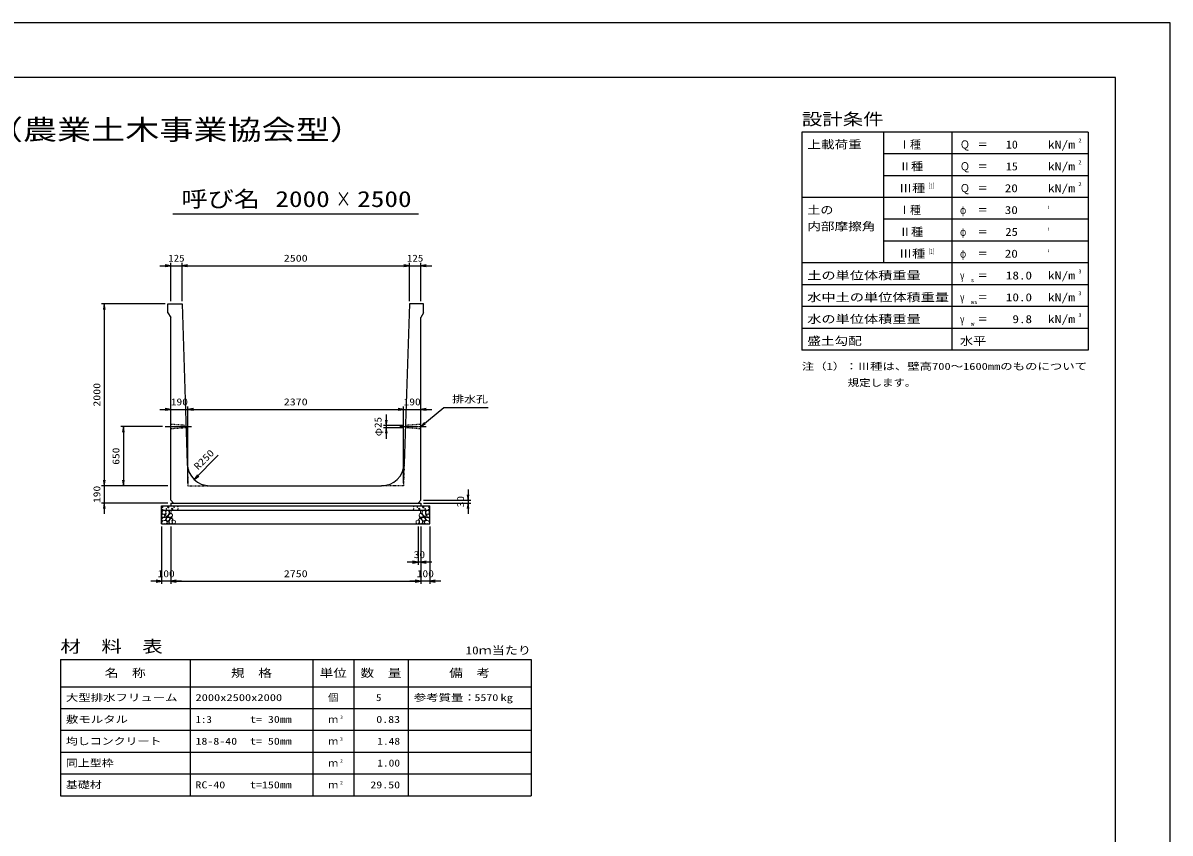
# Model space of a CAD drawing. Units: millimetres at full size. Extents: x 0 to 25230, y 0 to 17820.
# Drawn here: x 12615 to 25230, y 8910 to 17820 of the extents above; entities that cross this region are included whole.
import ezdxf
from ezdxf.enums import TextEntityAlignment as Align

# ---------------------------------------------------------------- set-up
doc = ezdxf.new("R2010")
doc.units = ezdxf.units.MM
doc.linetypes.add('CHAIN', pattern=[18.5, 12, -1.5, 3.5, -1.5])
doc.linetypes.add('DASHED_SPACED', pattern=[12, 6, -6])
for name, color, linetype, lineweight in [('0_2', 7, 'Continuous', 25), ('D-BMK', 2, 'CHAIN', 25), ('D-DCR-HCHn', 4, 'Continuous', 9), ('D-MTR-FRAM', 7, 'Continuous', 25), ('D-MTR-LINE', 7, 'Continuous', 25), ('D-STR-DIM', 7, 'Continuous', 25), ('D-STR-STRn', 1, 'Continuous', 25), ('D-TTL', 2, 'Continuous', 25), ('D-TTL-FRAM', 2, 'Continuous', 25), ('D-TTL-LINE', 7, 'Continuous', 25), ('D-TTL-TXT', 7, 'Continuous', 25)]:
    doc.layers.add(name, color=color, linetype=linetype, lineweight=lineweight)
for name, color, linetype in [('D-DOC', 7, 'Continuous'), ('D-MTR', 7, 'Continuous'), ('D-MTR-TXT', 7, 'Continuous')]:
    doc.layers.add(name, color=color, linetype=linetype)
doc.styles.add('ＭＳ ゴシック', font='')
doc.styles.get('ＭＳ ゴシック').set_extended_font_data('MS Gothic')

# ---------------------------------------------------------------- blocks, each defined once
blk = doc.blocks.new('open_arrow')
at = {"color": 0, "linetype": 'Continuous', "lineweight": -2}
blk.add_lwpolyline([(7.5, 1.25), (0, 0), (7.5, -1.25)], dxfattribs=at)

msp = doc.modelspace()

# ---------------------------------------------------------------- linework, layer by layer
at = {"layer": '0_2'}
for p, q in [((14150, 13380), (13690, 13380)), ((13720, 13380), (13720, 12730)), ((14210, 12730), (13690, 12730)), ((16960, 12280), (16960, 11860)), ((16990, 12280), (16990, 11860)), ((17110, 11890), (16840, 11890))]:
    msp.add_line(p, q, dxfattribs=at)
at = {"layer": 'D-BMK'}
for p, q in [((14180, 13380), (14468.875, 13380)), ((16761.125, 13380), (17050, 13380))]:
    msp.add_line(p, q, dxfattribs=at)
at = {"layer": 'D-DCR-HCHn'}
for points in [[(14145.46, 12410.356), (14140.26, 12394.753), (14147.194, 12384.352), (14164.53, 12382.618), (14176.366, 12387.699), (14171.464, 12399.954), (14174.932, 12406.889), (14167.997, 12413.823), (14157.596, 12417.29)], [(14178.366, 12352.757), (14191.208, 12372.019), (14189.603, 12376.834), (14171.946, 12381.65), (14155.894, 12380.045), (14144.658, 12370.414), (14143.052, 12359.177), (14144.658, 12347.941), (14157.499, 12344.731)], [(14178.399, 12453.696), (14162.796, 12457.163), (14148.928, 12450.228), (14147.194, 12434.626), (14150.661, 12422.491), (14167.997, 12417.29), (14180.132, 12417.29), (14185.333, 12425.958), (14185.333, 12445.028)], [(14192.267, 12455.429), (14187.067, 12439.827), (14188.8, 12422.491), (14176.665, 12403.421), (14192.267, 12394.753), (14209.603, 12403.421), (14220.005, 12417.29), (14223.472, 12439.827), (14220.005, 12451.962), (14209.603, 12457.163)], [(14195.735, 12394.753), (14187.067, 12387.819), (14190.534, 12382.618), (14202.669, 12382.618), (14207.87, 12384.352), (14211.337, 12391.286), (14206.136, 12396.487)], [(14223.311, 12352.757), (14231.337, 12372.019), (14224.916, 12380.045), (14205.654, 12380.045), (14197.628, 12376.834), (14189.603, 12365.598), (14189.603, 12355.967), (14197.628, 12343.125), (14207.259, 12341.52)], [(14221.739, 12413.823), (14213.071, 12393.02), (14220.005, 12384.352), (14240.808, 12384.352), (14249.476, 12387.819), (14258.144, 12399.954), (14258.144, 12410.356), (14249.476, 12424.224), (14239.074, 12425.958)], [(14250.599, 12314.232), (14255.415, 12328.679), (14253.81, 12344.731), (14265.046, 12362.388), (14250.599, 12370.414), (14234.548, 12362.388), (14224.916, 12349.546), (14221.706, 12328.679), (14224.916, 12317.443), (14234.548, 12312.627)], [(14225.206, 12451.962), (14225.206, 12431.159), (14233.874, 12425.958), (14242.542, 12431.159), (14244.275, 12443.294), (14242.542, 12453.696), (14230.407, 12457.163)], [(14247.389, 12370.414), (14255.415, 12376.834), (14252.204, 12381.65), (14240.968, 12381.65), (14236.153, 12380.045), (14232.942, 12373.624), (14237.758, 12368.808)], [(16979.401, 12314.232), (16974.585, 12328.679), (16976.19, 12344.731), (16964.954, 12362.388), (16979.401, 12370.414), (16995.452, 12362.388), (17005.084, 12349.546), (17008.294, 12328.679), (17005.084, 12317.443), (16995.452, 12312.627)], [(17008.261, 12413.823), (17016.929, 12393.02), (17009.995, 12384.352), (16989.192, 12384.352), (16980.524, 12387.819), (16971.856, 12399.954), (16971.856, 12410.356), (16980.524, 12424.224), (16990.926, 12425.958)], [(16982.611, 12370.414), (16974.585, 12376.834), (16977.796, 12381.65), (16989.032, 12381.65), (16993.847, 12380.045), (16997.058, 12373.624), (16992.242, 12368.808)], [(17004.794, 12451.962), (17004.794, 12431.159), (16996.126, 12425.958), (16987.458, 12431.159), (16985.725, 12443.294), (16987.458, 12453.696), (16999.593, 12457.163)], [(17006.689, 12352.757), (16998.663, 12372.019), (17005.084, 12380.045), (17024.346, 12380.045), (17032.372, 12376.834), (17040.397, 12365.598), (17040.397, 12355.967), (17032.372, 12343.125), (17022.741, 12341.52)], [(17037.733, 12455.429), (17042.933, 12439.827), (17041.2, 12422.491), (17053.335, 12403.421), (17037.733, 12394.753), (17020.397, 12403.421), (17009.995, 12417.29), (17006.528, 12439.827), (17009.995, 12451.962), (17020.397, 12457.163)], [(17034.265, 12394.753), (17042.933, 12387.819), (17039.466, 12382.618), (17027.331, 12382.618), (17022.13, 12384.352), (17018.663, 12391.286), (17023.864, 12396.487)], [(17051.634, 12352.757), (17038.792, 12372.019), (17040.397, 12376.834), (17058.054, 12381.65), (17074.106, 12380.045), (17085.342, 12370.414), (17086.948, 12359.177), (17085.342, 12347.941), (17072.501, 12344.731)], [(17051.601, 12453.696), (17067.204, 12457.163), (17081.072, 12450.228), (17082.806, 12434.626), (17079.339, 12422.491), (17062.003, 12417.29), (17049.868, 12417.29), (17044.667, 12425.958), (17044.667, 12445.028)], [(17084.54, 12410.356), (17089.74, 12394.753), (17082.806, 12384.352), (17065.47, 12382.618), (17053.634, 12387.699), (17058.536, 12399.954), (17055.068, 12406.889), (17062.003, 12413.823), (17072.404, 12417.29)], [(14184.787, 12312.627), (14196.023, 12317.443), (14199.234, 12333.494), (14192.813, 12344.731), (14181.577, 12347.941), (14167.13, 12346.336), (14151.078, 12339.915), (14143.052, 12330.284), (14143.052, 12319.048), (14147.868, 12312.627), (14167.13, 12314.232)], [(14220.101, 12317.443), (14220.101, 12336.705), (14212.075, 12341.52), (14204.049, 12336.705), (14202.444, 12325.469), (14204.049, 12315.837), (14215.285, 12312.627)], [(14263.441, 12315.837), (14277.887, 12312.627), (14290.729, 12319.048), (14292.334, 12333.494), (14289.124, 12344.731), (14273.072, 12349.546), (14261.836, 12349.546), (14257.02, 12341.52), (14257.02, 12323.863)], [(16966.559, 12315.837), (16952.113, 12312.627), (16939.271, 12319.048), (16937.666, 12333.494), (16940.876, 12344.731), (16956.928, 12349.546), (16968.164, 12349.546), (16972.98, 12341.52), (16972.98, 12323.863)], [(17009.899, 12317.443), (17009.899, 12336.705), (17017.925, 12341.52), (17025.951, 12336.705), (17027.556, 12325.469), (17025.951, 12315.837), (17014.715, 12312.627)], [(17045.213, 12312.627), (17033.977, 12317.443), (17030.766, 12333.494), (17037.187, 12344.731), (17048.423, 12347.941), (17062.87, 12346.336), (17078.922, 12339.915), (17086.948, 12330.284), (17086.948, 12319.048), (17082.132, 12312.627), (17062.87, 12314.232)]]:
    msp.add_lwpolyline(points, close=True, dxfattribs=at)
for centre, radius in [((14150.727, 12493.955), 3), ((14213.336, 12493.955), 7.5), ((14277.708, 12493.164), 3), ((14318.131, 12500.006), 3), ((16911.869, 12500.006), 3), ((16952.292, 12493.164), 3), ((17016.664, 12493.955), 7.5), ((17079.273, 12493.955), 3), ((14151.869, 12468.91), 3), ((14192.292, 12475.752), 3), ((14256.664, 12474.961), 7.5), ((14319.273, 12474.961), 3), ((16910.727, 12474.961), 3), ((16973.336, 12474.961), 7.5), ((17037.708, 12475.752), 3), ((17078.131, 12468.91), 3)]:
    msp.add_circle(centre, radius, dxfattribs=at)
at = {"layer": 'D-MTR-FRAM'}
for p, q in [((13027.5, 10820), (18202.5, 10820)), ((13027.5, 10820), (13027.5, 9320)), ((18202.5, 10820), (18202.5, 9320)), ((13027.5, 9320), (18202.5, 9320))]:
    msp.add_line(p, q, dxfattribs=at)
at = {"layer": 'D-MTR-LINE'}
for p, q in [((14452.5, 10820), (14452.5, 9320)), ((15802.5, 10820), (15802.5, 9320)), ((16252.5, 10820), (16252.5, 9320)), ((16852.5, 10820), (16852.5, 9320)), ((13027.5, 10520), (18202.5, 10520)), ((13027.5, 10280), (18202.5, 10280)), ((13027.5, 10040), (18202.5, 10040)), ((13027.5, 9800), (18202.5, 9800)), ((13027.5, 9560), (18202.5, 9560))]:
    msp.add_line(p, q, dxfattribs=at)
at = {"layer": 'D-STR-DIM'}
for p, q in [((14120, 15150), (14485, 15150)), ((14240, 14760), (14240, 15180)), ((14365, 14760), (14365, 15180)), ((14365, 14760), (14365, 15180)), ((14365, 15150), (16865, 15150)), ((16745, 15150), (17110, 15150)), ((16865, 14760), (16865, 15180)), ((16865, 14760), (16865, 15180)), ((16990, 14760), (16990, 15180)), ((14180, 14730), (13480, 14730)), ((13510, 14730), (13510, 12730)), ((14120, 13570), (14550, 13570)), ((14430, 12760), (14430, 13600)), ((14430, 12760), (14430, 13600)), ((14430, 13570), (16800, 13570)), ((16611.125, 13512.5), (16611.125, 13247.5)), ((16680, 13570), (17110, 13570)), ((16800, 12760), (16800, 13600)), ((16800, 12760), (16800, 13600)), ((16791.531, 13392.5), (16581.125, 13392.5)), ((16790.719, 13367.5), (16581.125, 13367.5)), ((14498.125, 12800.375), (14763.29, 13065.54)), ((13510, 12850), (13510, 12420)), ((14210, 12730), (13480, 12730)), ((14210, 12730), (13480, 12730)), ((17510, 12690), (17510, 12420)), ((14210, 12540), (13480, 12540)), ((17020, 12570), (17540, 12570)), ((17020, 12540), (17540, 12540)), ((14140, 12280), (14140, 11650)), ((14240, 12280), (14240, 11650)), ((14240, 12280), (14240, 11650)), ((16990, 12280), (16990, 11650)), ((16990, 12280), (16990, 11650)), ((17090, 12280), (17090, 11650)), ((14360, 11680), (14020, 11680)), ((14240, 11680), (16990, 11680)), ((17210, 11680), (16870, 11680))]:
    msp.add_line(p, q, dxfattribs=at)
msp.add_lwpolyline([(16990, 13380), (17245, 13590), (17305, 13590), (17729.416, 13590)], dxfattribs=at)
at = {"layer": 'D-STR-STRn'}
for p, q in [((14210, 14730), (14365, 14730)), ((14210, 14630), (14210, 14730)), ((14365, 14730), (14422.139, 12971.879)), ((16865, 14730), (16807.861, 12971.879)), ((17020, 14730), (16865, 14730)), ((17020, 14630), (17020, 14730)), ((14210, 14630), (14240, 14580)), ((14240, 12570), (14240, 14580)), ((17020, 14630), (16990, 14580)), ((16990, 12570), (16990, 14580)), ((14672.007, 12730), (16557.993, 12730)), ((14140, 12310), (14140, 12510)), ((14140, 12510), (17090, 12510)), ((14240, 12570), (14270, 12540)), ((14240, 12540), (16990, 12540)), ((14240, 12540), (14240, 12510)), ((16990, 12570), (16960, 12540)), ((16990, 12540), (16990, 12510)), ((17090, 12310), (17090, 12510)), ((14140, 12460), (17090, 12460)), ((14140, 12310), (17090, 12310))]:
    msp.add_line(p, q, dxfattribs=at)
at = {"layer": 'D-STR-STRn', "color": 2, "linetype": 'DASHED_SPACED'}
for p, q in [((14408.469, 13392.5), (14240, 13405)), ((16990, 13405), (16821.531, 13392.5)), ((14409.281, 13367.5), (14240, 13355)), ((16990, 13355), (16820.719, 13367.5)), ((14422.139, 12971.879), (14430, 12730)), ((16807.861, 12971.879), (16800, 12730)), ((14430, 12730), (14672.007, 12730)), ((16800, 12730), (16557.993, 12730))]:
    msp.add_line(p, q, dxfattribs=at)
at = {"layer": 'D-STR-STRn'}
for centre, start, end in [((14672.007, 12980), 181.86146, 270), ((16557.993, 12980), 270, 358.13854)]:
    msp.add_arc(centre, 250, start, end, dxfattribs=at)
at = {"layer": 'D-TTL'}
for points in [[(0, 0), (25230, 0), (25230, 17820), (0, 17820)], [(600, 600), (24630, 600), (24630, 17220), (600, 17220)]]:
    msp.add_lwpolyline(points, close=True, dxfattribs=at)
at = {"layer": 'D-TTL-FRAM'}
for p, q in [((24330, 16620), (21180, 16620)), ((21180, 16620), (21180, 14220)), ((24330, 16620), (24330, 14220)), ((24330, 14220), (21180, 14220))]:
    msp.add_line(p, q, dxfattribs=at)
at = {"layer": 'D-TTL-LINE'}
for p, q in [((22080, 16620), (22080, 15180)), ((22830, 16620), (22830, 14220)), ((24330, 16380), (22080, 16380)), ((24330, 16140), (22080, 16140)), ((24330, 15900), (21180, 15900)), ((24330, 15660), (22080, 15660)), ((24330, 15420), (22080, 15420)), ((24330, 15180), (21180, 15180)), ((24330, 14940), (21180, 14940)), ((24330, 14700), (21180, 14700)), ((24330, 14460), (21180, 14460))]:
    msp.add_line(p, q, dxfattribs=at)
at = {"layer": 'D-TTL-TXT'}
msp.add_line((14265, 15720), (16965, 15720), dxfattribs=at)

# ---------------------------------------------------------------- block references
at = {"layer": '0_2', "xscale": 8, "yscale": 8}
for p, rotation in [((13720, 13380), 270), ((13720, 12730), 90), ((16960, 11890), 180)]:
    msp.add_blockref('open_arrow', p, dxfattribs=dict(at, rotation=rotation))
msp.add_blockref('open_arrow', (16990, 11890), dxfattribs=at)
at = {"layer": 'D-STR-DIM', "xscale": 8, "yscale": 8}
for p, rotation in [((14240, 15150), 180), ((16865, 15150), 180), ((16865, 15150), 180), ((13510, 14730), 270), ((14240, 13570), 180), ((16800, 13570), 180), ((16800, 13570), 180), ((16611.125, 13392.5), 90), ((16990, 13380), 39.5), ((16611.125, 13367.5), 270), ((13510, 12730), 90), ((13510, 12730), 90), ((14498.125, 12800.375), 45), ((17510, 12570), 90), ((13510, 12540), 270), ((17510, 12540), 270), ((14140, 11680), 180), ((16990, 11680), 180), ((16990, 11680), 180)]:
    msp.add_blockref('open_arrow', p, dxfattribs=dict(at, rotation=rotation))
for p in [(14365, 15150), (14365, 15150), (16990, 15150), (14430, 13570), (14430, 13570), (16990, 13570), (14240, 11680), (14240, 11680), (17090, 11680)]:
    msp.add_blockref('open_arrow', p, dxfattribs=at)

# ---------------------------------------------------------------- texts
at = {"layer": '0_2', "style": 'ＭＳ ゴシック', "width": 1.2}
msp.add_text('650', height=76.98, rotation=90, dxfattribs=at).set_placement((13637.5, 13055), align=Align.MIDDLE_CENTER)
msp.add_text('30', height=76.98, dxfattribs=at).set_placement((16975, 11972.5), align=Align.MIDDLE_CENTER)
at = {"layer": 'D-DOC', "style": 'ＭＳ ゴシック'}
for s, width, p in [('注（1）：Ⅲ種は、壁高700～1600mmのものについて', 1.3, (21180, 13981)), ('\u3000\u3000\u3000\u3000規定します。', 1.2, (21180, 13801))]:
    msp.add_text(s, height=76.98, dxfattribs=dict(at, width=width)).set_placement(p, align=Align.BOTTOM_LEFT)
at = {"layer": 'D-MTR', "style": 'ＭＳ ゴシック', "width": 1.25}
msp.add_text('材\u3000料\u3000表', height=132, dxfattribs=at).set_placement((13027.5, 10856), align=Align.BOTTOM_LEFT)
at = {"layer": 'D-MTR', "style": 'ＭＳ ゴシック', "width": 1.2}
msp.add_text('10ｍ当たり', height=87.98, dxfattribs=at).set_placement((18202.5, 10849), align=Align.BOTTOM_RIGHT)
at = {"layer": 'D-MTR-TXT', "style": 'ＭＳ ゴシック'}
for s, height, width, p in [('名\u3000称', 87.98, 1.25, (13740, 10670)), ('規\u3000格', 87.98, 1.25, (15127.5, 10670)), ('単位', 87.98, 1.25, (16027.5, 10670)), ('数\u3000量', 87.98, 1.25, (16552.5, 10670)), ('備\u3000考', 87.98, 1.25, (17527.5, 10670)), ('個', 76.98, 1.1, (16027.5, 10400))]:
    msp.add_text(s, height=height, dxfattribs=dict(at, width=width)).set_placement(p, align=Align.MIDDLE_CENTER)
for s, width, p in [('大型排水フリューム', 1.3, (13087.5, 10400)), ('2000x2500x2000', 1.3, (14512.5, 10400)), ('参考質量：    kg', 1.3, (16912.5, 10400)), ('敷モルタル', 1.3, (13087.5, 10160)), ('1:3', 1.15, (14512.5, 10160)), ('t= 30mm', 1.25, (15112.5, 10160)), ('均しコンクリート', 1.25, (13087.5, 9920)), ('18-8-40', 1.25, (14512.5, 9920)), ('t= 50mm', 1.25, (15112.5, 9920)), ('同上型枠', 1.25, (13087.5, 9680)), ('基礎材', 1.25, (13087.5, 9440)), ('RC-40', 1.25, (14512.5, 9440)), ('t=150mm', 1.25, (15112.5, 9440))]:
    msp.add_text(s, height=76.98, dxfattribs=dict(at, width=width)).set_placement(p, align=Align.MIDDLE_LEFT)
for s, width, p in [('5', 1.15, (16557.83, 10400)), ('5570', 1.25, (17842.5, 10400)), ('0.83', 1.25, (16762.5, 10160)), ('1.48', 1.2, (16762.5, 9920)), ('1.00', 1.2, (16762.5, 9680)), ('29.50', 1.25, (16762.5, 9440))]:
    msp.add_text(s, height=76.98, dxfattribs=dict(at, width=width)).set_placement(p, align=Align.MIDDLE_RIGHT)
for p in [(16027.5, 10160), (16027.5, 9920), (16027.5, 9680), (16027.5, 9440)]:
    msp.add_text('ｍ', height=76.98, dxfattribs=at).set_placement(p, align=Align.MIDDLE_CENTER)
at = {"layer": 'D-MTR-TXT', "style": 'ＭＳ ゴシック', "width": 1.15}
for s, p in [('3', (16102.5, 10153)), ('3', (16102.5, 9913)), ('2', (16102.5, 9673)), ('2', (16102.5, 9433))]:
    msp.add_text(s, height=38.49, dxfattribs=at).set_placement(p, align=Align.BOTTOM_LEFT)
at = {"layer": 'D-STR-DIM', "style": 'ＭＳ ゴシック'}
for s, width, p in [('125', 1.15, (14302.5, 15232.5)), ('2500', 1.25, (15615, 15232.5)), ('125', 1.15, (16927.5, 15232.5)), ('190', 1.2, (14335, 13652.5)), ('2370', 1.25, (15615, 13652.5)), ('190', 1.2, (16895, 13652.5)), ('100', 1.2, (14190, 11762.5)), ('2750', 1.25, (15615, 11762.5)), ('100', 1.2, (17040, 11762.5))]:
    msp.add_text(s, height=76.98, dxfattribs=dict(at, width=width)).set_placement(p, align=Align.MIDDLE_CENTER)
for s, width, p in [('2000', 1.25, (13427.5, 13730)), ('φ25', 1.15, (16520.097, 13380)), ('190', 1.2, (13427.5, 12635)), ('30', 1.2, (17427.5, 12555))]:
    msp.add_text(s, height=76.98, rotation=90, dxfattribs=dict(at, width=width)).set_placement(p, align=Align.MIDDLE_CENTER)
at = {"layer": 'D-STR-DIM', "style": 'ＭＳ ゴシック', "width": 1.25}
msp.add_text('排水孔', height=76.98, dxfattribs=at).set_placement((17335, 13620), align=Align.BOTTOM_LEFT)
msp.add_text('R250', height=76.98, rotation=45, dxfattribs=at).set_placement((14556.535, 12881.412), align=Align.BOTTOM_LEFT)
at = {"layer": 'D-TTL-TXT', "style": 'ＭＳ ゴシック'}
for s, height, width, p in [('大型排水フリューム（農業土木事業協会型）', 219.9, 1.25, (12615, 16470)), ('呼び名', 176, 1.2, (14790, 15742.5)), ('2000', 176, 1.25, (15690, 15742.5)), ('×', 176, 0.7, (16140, 15742.5)), ('2500', 176, 1.25, (16590, 15742.5))]:
    msp.add_text(s, height=height, dxfattribs=dict(at, width=width)).set_placement(p, align=Align.BOTTOM_CENTER)
for s, height, width, p in [('設計条件', 132, 1.25, (21180, 16656)), ('上載荷重', 87.98, 1.25, (21240, 16412)), ('Ｑ', 87.98, 0.9, (22920, 16412)), ('kN/m', 87.98, 1.25, (23886, 16412)), ('2', 43.99, 1.15, (24222, 16492)), ('＝', 87.98, 0.95, (23112, 16412)), ('Ⅱ種', 87.98, 1.1, (22250, 16172)), ('Ｑ', 87.98, 0.9, (22920, 16172)), ('kN/m', 87.98, 1.25, (23886, 16172)), ('2', 43.99, 1.15, (24222, 16252)), ('＝', 87.98, 0.95, (23112, 16172)), ('Ⅲ種', 87.98, 1.2, (22250, 15932)), ('（1）', 54.99, 0.6, (22546.769, 15982.923)), ('Ｑ', 87.98, 0.9, (22920, 15932)), ('＝', 87.98, 0.95, (23112, 15932)), ('kN/m', 87.98, 1.25, (23886, 15932)), ('2', 43.99, 1.15, (24222, 16012)), ('土の', 87.98, 1.2, (21240, 15692)), ('φ', 87.98, 0.75, (22920, 15692)), ('＝', 87.98, 0.95, (23112, 15692)), ('°', 87.98, 0.3, (23886, 15692)), ('内部摩擦角', 87.98, 1.25, (21240, 15512)), ('Ⅱ種', 87.98, 1.1, (22250, 15452)), ('φ', 87.98, 0.75, (22920, 15452)), ('＝', 87.98, 0.95, (23112, 15452)), ('°', 87.98, 0.3, (23886, 15452)), ('Ⅲ種', 87.98, 1.2, (22250, 15212)), ('（1）', 54.99, 0.6, (22546.769, 15262.923)), ('φ', 87.98, 0.75, (22920, 15212)), ('＝', 87.98, 0.95, (23112, 15212)), ('°', 87.98, 0.3, (23886, 15212)), ('土の単位体積重量', 87.98, 1.3, (21240, 14972)), ('γ', 87.98, 0.75, (22920, 14972)), ('＝', 87.98, 0.95, (23112, 14972)), ('kN/m', 87.98, 1.25, (23886, 14972)), ('3', 43.99, 1.15, (24222, 15052)), ('s', 43.99, 1.15, (23040, 14956)), ('水中土の単位体積重量', 87.98, 1.3, (21240, 14732)), ('γ', 87.98, 0.75, (22920, 14732)), ('ws', 43.99, 1.2, (23040, 14716)), ('＝', 87.98, 0.95, (23112, 14732)), ('kN/m', 87.98, 1.25, (23886, 14732)), ('3', 43.99, 1.15, (24222, 14812)), ('水の単位体積重量', 87.98, 1.3, (21240, 14492)), ('γ', 87.98, 0.75, (22920, 14492)), ('w', 43.99, 1.25, (23040, 14476)), ('＝', 87.98, 0.95, (23112, 14492)), ('kN/m', 87.98, 1.25, (23886, 14492)), ('3', 43.99, 1.15, (24222, 14572)), ('盛土勾配', 87.98, 1.25, (21240, 14252)), ('水平', 87.98, 1.2, (22920, 14252))]:
    msp.add_text(s, height=height, dxfattribs=dict(at, width=width)).set_placement(p, align=Align.BOTTOM_LEFT)
for p in [(22250, 16412), (22250, 15692)]:
    msp.add_text('Ⅰ種', height=87.98, dxfattribs=at).set_placement(p, align=Align.BOTTOM_LEFT)
for s, width, p in [('10', 1.1, (23556, 16412)), ('15', 1.1, (23556, 16172)), ('20', 1.2, (23556, 15932)), ('30', 1.2, (23556, 15692)), ('25', 1.15, (23556, 15452)), ('20', 1.2, (23556, 15212)), ('18.0', 1.2, (23712, 14972)), ('10.0', 1.2, (23712, 14732)), ('9.8', 1.2, (23712, 14492))]:
    msp.add_text(s, height=87.98, dxfattribs=dict(at, width=width)).set_placement(p, align=Align.BOTTOM_RIGHT)

doc.saveas('drawing.dxf')
